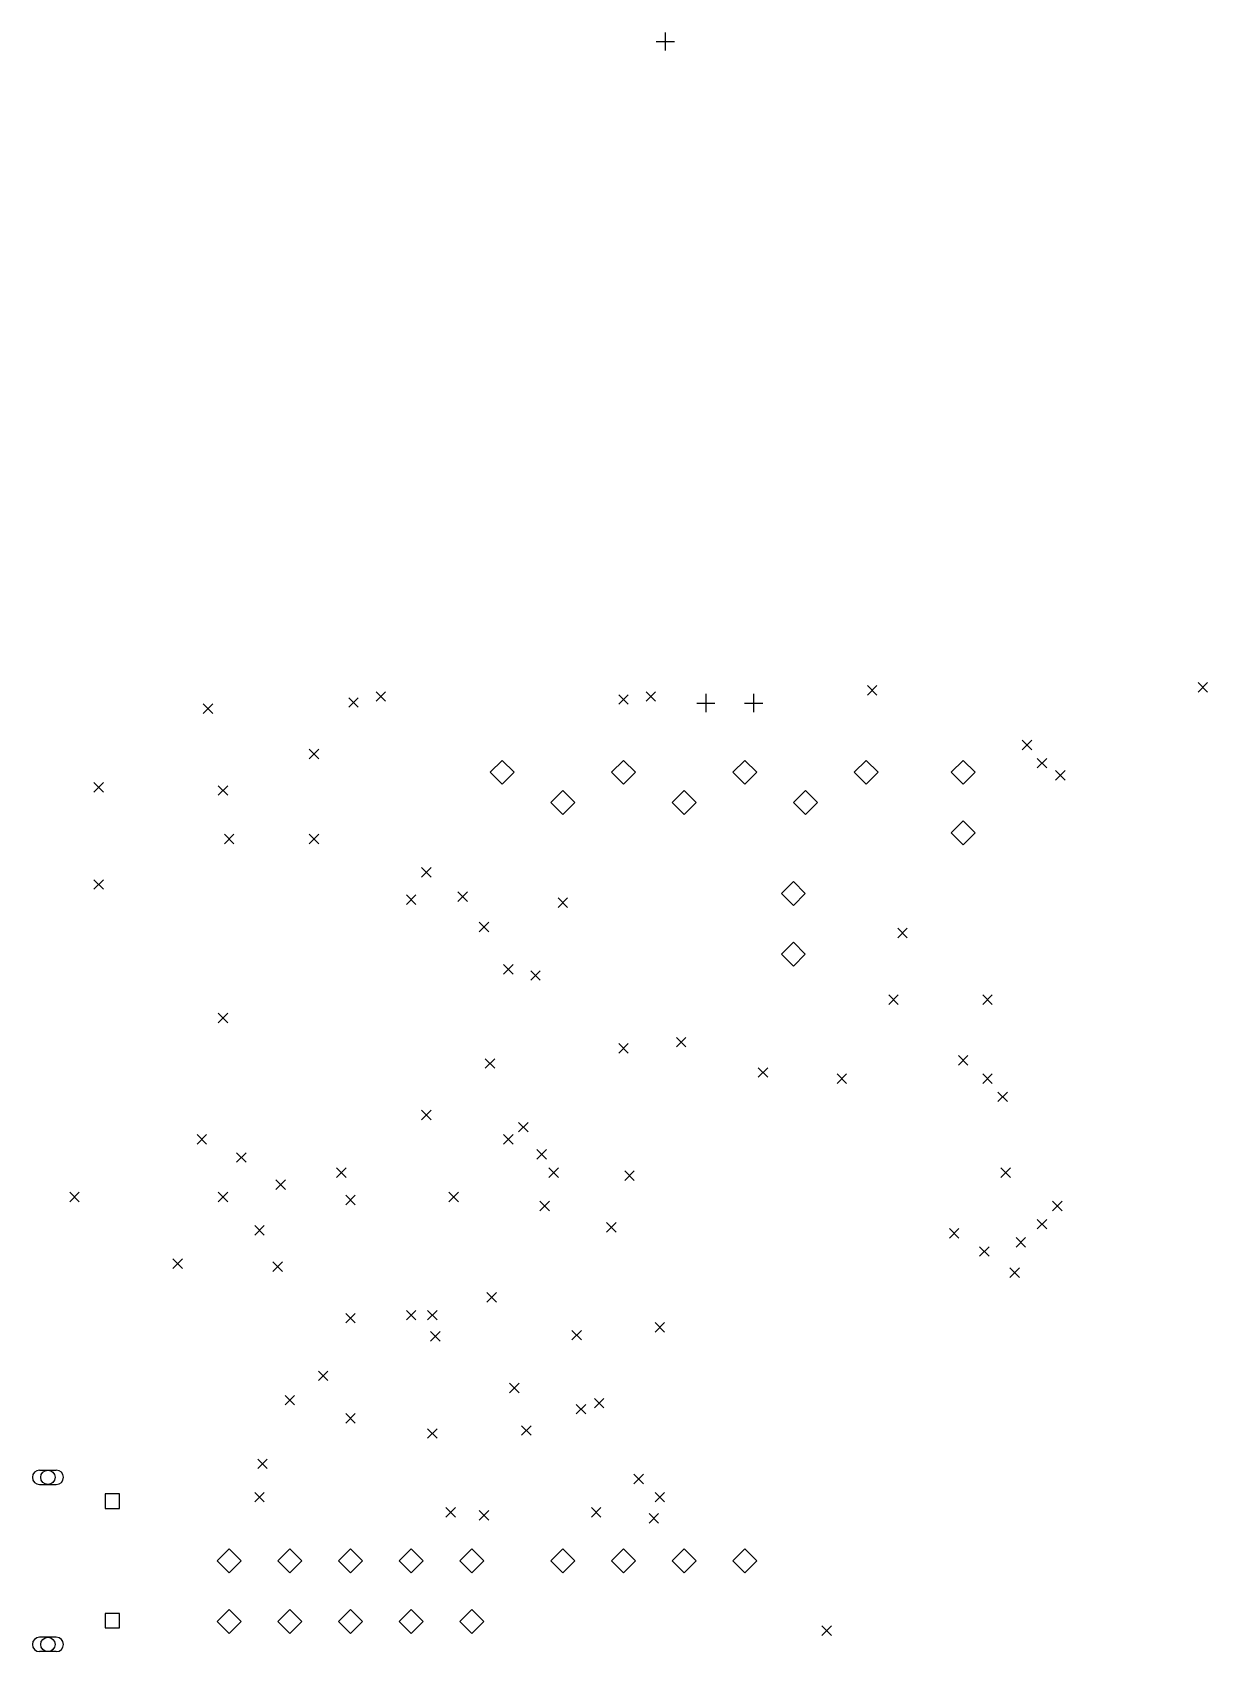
# Model space of a CAD drawing. Extents: x -1 to 215, y -141 to -2.
# Drawn here: x 165.8 to 215, y -141 to -73.2 of the extents above; entities that cross this region are included whole.
import ezdxf

# ---------------------------------------------------------------- set-up
doc = ezdxf.new("R2010")
doc.units = 0
doc.header["$MEASUREMENT"] = 0
doc.layers.add('BLACK', color=7, linetype='CONTINUOUS')

msp = doc.modelspace()

# ---------------------------------------------------------------- linework, layer by layer
at = {"layer": 'Black'}
for p, q in [((192.248, -73.159), (192.248, -73.921)), ((191.867, -73.54), (192.629, -73.54)), ((178.997, -101.019), (179.397, -101.419)), ((179.397, -101.019), (178.997, -101.419)), ((180.14, -100.765), (180.54, -101.165)), ((180.54, -100.765), (180.14, -101.165)), ((190.3, -100.892), (190.7, -101.292)), ((190.7, -100.892), (190.3, -101.292)), ((191.443, -100.765), (191.843, -101.165)), ((191.843, -100.765), (191.443, -101.165)), ((193.948, -100.859), (193.948, -101.621)), ((195.948, -100.859), (195.948, -101.621)), ((200.714, -100.511), (201.114, -100.911)), ((201.114, -100.511), (200.714, -100.911)), ((214.557, -100.384), (214.957, -100.784)), ((214.957, -100.384), (214.557, -100.784)), ((172.901, -101.273), (173.301, -101.673)), ((173.301, -101.273), (172.901, -101.673)), ((193.567, -101.24), (194.329, -101.24)), ((195.567, -101.24), (196.329, -101.24)), ((207.191, -102.797), (207.591, -103.197)), ((207.591, -102.797), (207.191, -103.197)), ((177.346, -103.178), (177.746, -103.578)), ((177.746, -103.178), (177.346, -103.578)), ((185.42, -103.64), (184.92, -104.14)), ((185.92, -104.14), (185.42, -103.64)), ((190.5, -103.64), (190, -104.14)), ((191, -104.14), (190.5, -103.64)), ((195.58, -103.64), (195.08, -104.14)), ((196.08, -104.14), (195.58, -103.64)), ((200.66, -103.64), (200.16, -104.14)), ((201.16, -104.14), (200.66, -103.64)), ((204.724, -103.64), (204.224, -104.14)), ((205.224, -104.14), (204.724, -103.64)), ((207.826, -103.559), (208.226, -103.959)), ((208.226, -103.559), (207.826, -103.959)), ((184.92, -104.14), (185.42, -104.64)), ((185.42, -104.64), (185.92, -104.14)), ((190, -104.14), (190.5, -104.64)), ((190.5, -104.64), (191, -104.14)), ((195.08, -104.14), (195.58, -104.64)), ((195.58, -104.64), (196.08, -104.14)), ((200.16, -104.14), (200.66, -104.64)), ((200.66, -104.64), (201.16, -104.14)), ((204.224, -104.14), (204.724, -104.64)), ((204.724, -104.64), (205.224, -104.14)), ((208.588, -104.067), (208.988, -104.467)), ((208.988, -104.067), (208.588, -104.467)), ((168.329, -104.575), (168.729, -104.975)), ((168.729, -104.575), (168.329, -104.975)), ((173.536, -104.702), (173.936, -105.102)), ((173.936, -104.702), (173.536, -105.102)), ((187.96, -104.91), (187.46, -105.41)), ((188.46, -105.41), (187.96, -104.91)), ((193.04, -104.91), (192.54, -105.41)), ((193.54, -105.41), (193.04, -104.91)), ((198.12, -104.91), (197.62, -105.41)), ((198.62, -105.41), (198.12, -104.91)), ((187.46, -105.41), (187.96, -105.91)), ((187.96, -105.91), (188.46, -105.41)), ((192.54, -105.41), (193.04, -105.91)), ((193.04, -105.91), (193.54, -105.41)), ((197.62, -105.41), (198.12, -105.91)), ((198.12, -105.91), (198.62, -105.41)), ((204.724, -106.18), (204.224, -106.68)), ((205.224, -106.68), (204.724, -106.18)), ((173.79, -106.734), (174.19, -107.134)), ((174.19, -106.734), (173.79, -107.134)), ((177.346, -106.734), (177.746, -107.134)), ((177.746, -106.734), (177.346, -107.134)), ((204.224, -106.68), (204.724, -107.18)), ((204.724, -107.18), (205.224, -106.68)), ((182.045, -108.131), (182.445, -108.531)), ((182.445, -108.131), (182.045, -108.531)), ((168.329, -108.639), (168.729, -109.039)), ((168.729, -108.639), (168.329, -109.039)), ((183.569, -109.147), (183.969, -109.547)), ((183.969, -109.147), (183.569, -109.547)), ((197.612, -108.72), (197.112, -109.22)), ((198.112, -109.22), (197.612, -108.72)), ((181.41, -109.274), (181.81, -109.674)), ((181.81, -109.274), (181.41, -109.674)), ((187.76, -109.401), (188.16, -109.801)), ((188.16, -109.401), (187.76, -109.801)), ((197.112, -109.22), (197.612, -109.72)), ((197.612, -109.72), (198.112, -109.22)), ((184.458, -110.417), (184.858, -110.817)), ((184.858, -110.417), (184.458, -110.817)), ((201.984, -110.671), (202.384, -111.071)), ((202.384, -110.671), (201.984, -111.071)), ((197.612, -111.26), (197.112, -111.76)), ((197.112, -111.76), (197.612, -112.26)), ((198.112, -111.76), (197.612, -111.26)), ((197.612, -112.26), (198.112, -111.76)), ((185.474, -112.195), (185.874, -112.595)), ((185.874, -112.195), (185.474, -112.595)), ((186.617, -112.449), (187.017, -112.849)), ((187.017, -112.449), (186.617, -112.849)), ((201.603, -113.465), (202.003, -113.865)), ((202.003, -113.465), (201.603, -113.865)), ((205.54, -113.465), (205.94, -113.865)), ((205.94, -113.465), (205.54, -113.865)), ((173.536, -114.227), (173.936, -114.627)), ((173.936, -114.227), (173.536, -114.627)), ((192.713, -115.243), (193.113, -115.643)), ((193.113, -115.243), (192.713, -115.643)), ((190.3, -115.497), (190.7, -115.897)), ((190.7, -115.497), (190.3, -115.897)), ((184.712, -116.132), (185.112, -116.532)), ((185.112, -116.132), (184.712, -116.532)), ((196.142, -116.513), (196.542, -116.913)), ((196.542, -116.513), (196.142, -116.913)), ((204.524, -116.005), (204.924, -116.405)), ((204.924, -116.005), (204.524, -116.405)), ((199.444, -116.767), (199.844, -117.167)), ((199.844, -116.767), (199.444, -117.167)), ((205.54, -116.767), (205.94, -117.167)), ((205.94, -116.767), (205.54, -117.167)), ((206.175, -117.529), (206.575, -117.929)), ((206.575, -117.529), (206.175, -117.929)), ((182.045, -118.291), (182.445, -118.691)), ((182.445, -118.291), (182.045, -118.691)), ((172.647, -119.307), (173.047, -119.707)), ((173.047, -119.307), (172.647, -119.707)), ((185.474, -119.307), (185.874, -119.707)), ((185.874, -119.307), (185.474, -119.707)), ((186.109, -118.799), (186.509, -119.199)), ((186.509, -118.799), (186.109, -119.199)), ((186.871, -119.942), (187.271, -120.342)), ((187.271, -119.942), (186.871, -120.342)), ((174.298, -120.069), (174.698, -120.469)), ((174.698, -120.069), (174.298, -120.469)), ((175.949, -121.212), (176.349, -121.612)), ((176.349, -121.212), (175.949, -121.612)), ((178.489, -120.704), (178.889, -121.104)), ((178.889, -120.704), (178.489, -121.104)), ((187.379, -120.704), (187.779, -121.104)), ((187.779, -120.704), (187.379, -121.104)), ((190.554, -120.831), (190.954, -121.231)), ((190.954, -120.831), (190.554, -121.231)), ((206.302, -120.704), (206.702, -121.104)), ((206.702, -120.704), (206.302, -121.104)), ((167.313, -121.72), (167.713, -122.12)), ((167.713, -121.72), (167.313, -122.12)), ((173.536, -121.72), (173.936, -122.12)), ((173.936, -121.72), (173.536, -122.12)), ((178.87, -121.847), (179.27, -122.247)), ((179.27, -121.847), (178.87, -122.247)), ((183.188, -121.72), (183.588, -122.12)), ((183.588, -121.72), (183.188, -122.12)), ((186.998, -122.101), (187.398, -122.501)), ((187.398, -122.101), (186.998, -122.501)), ((208.461, -122.101), (208.861, -122.501)), ((208.861, -122.101), (208.461, -122.501)), ((175.06, -123.117), (175.46, -123.517)), ((175.46, -123.117), (175.06, -123.517)), ((189.792, -122.99), (190.192, -123.39)), ((190.192, -122.99), (189.792, -123.39)), ((204.143, -123.244), (204.543, -123.644)), ((204.543, -123.244), (204.143, -123.644)), ((207.826, -122.863), (208.226, -123.263)), ((208.226, -122.863), (207.826, -123.263)), ((205.413, -124.006), (205.813, -124.406)), ((205.813, -124.006), (205.413, -124.406)), ((206.937, -123.625), (207.337, -124.025)), ((207.337, -123.625), (206.937, -124.025)), ((171.631, -124.514), (172.031, -124.914)), ((172.031, -124.514), (171.631, -124.914)), ((175.822, -124.641), (176.222, -125.041)), ((176.222, -124.641), (175.822, -125.041)), ((206.683, -124.895), (207.083, -125.295)), ((207.083, -124.895), (206.683, -125.295)), ((184.779, -125.924), (185.179, -126.324)), ((185.179, -125.924), (184.779, -126.324)), ((181.41, -126.673), (181.81, -127.073)), ((181.81, -126.673), (181.41, -127.073)), ((182.299, -126.673), (182.699, -127.073)), ((182.699, -126.673), (182.299, -127.073)), ((178.87, -126.8), (179.27, -127.2)), ((179.27, -126.8), (178.87, -127.2)), ((191.824, -127.181), (192.224, -127.581)), ((192.224, -127.181), (191.824, -127.581)), ((182.426, -127.562), (182.826, -127.962)), ((182.826, -127.562), (182.426, -127.962)), ((188.338, -127.511), (188.738, -127.911)), ((188.738, -127.511), (188.338, -127.911)), ((177.727, -129.213), (178.127, -129.613)), ((178.127, -129.213), (177.727, -129.613)), ((185.728, -129.721), (186.128, -130.121)), ((186.128, -129.721), (185.728, -130.121)), ((176.33, -130.229), (176.73, -130.629)), ((176.73, -130.229), (176.33, -130.629)), ((188.522, -130.61), (188.922, -131.01)), ((188.922, -130.61), (188.522, -131.01)), ((189.284, -130.356), (189.684, -130.756)), ((189.684, -130.356), (189.284, -130.756)), ((178.87, -130.991), (179.27, -131.391)), ((179.27, -130.991), (178.87, -131.391)), ((186.236, -131.499), (186.636, -131.899)), ((186.636, -131.499), (186.236, -131.899)), ((182.299, -131.626), (182.699, -132.026)), ((182.699, -131.626), (182.299, -132.026)), ((166.051, -133.36), (166.751, -133.36)), ((175.187, -132.896), (175.587, -133.296)), ((175.587, -132.896), (175.187, -133.296)), ((190.935, -133.531), (191.335, -133.931)), ((191.335, -133.531), (190.935, -133.931)), ((166.051, -133.96), (166.751, -133.96)), ((169.402, -134.359), (168.8, -134.359)), ((168.8, -134.359), (168.8, -134.961)), ((169.402, -134.961), (169.402, -134.359)), ((175.06, -134.293), (175.46, -134.693)), ((175.46, -134.293), (175.06, -134.693)), ((191.824, -134.293), (192.224, -134.693)), ((192.224, -134.293), (191.824, -134.693)), ((168.8, -134.961), (169.402, -134.961)), ((183.061, -134.928), (183.461, -135.328)), ((183.461, -134.928), (183.061, -135.328)), ((184.458, -135.055), (184.858, -135.455)), ((184.858, -135.055), (184.458, -135.455)), ((189.157, -134.928), (189.557, -135.328)), ((189.557, -134.928), (189.157, -135.328)), ((191.57, -135.182), (191.97, -135.582)), ((191.97, -135.182), (191.57, -135.582)), ((173.99, -136.66), (173.49, -137.16)), ((174.49, -137.16), (173.99, -136.66)), ((176.53, -136.66), (176.03, -137.16)), ((177.03, -137.16), (176.53, -136.66)), ((179.07, -136.66), (178.57, -137.16)), ((179.57, -137.16), (179.07, -136.66)), ((181.61, -136.66), (181.11, -137.16)), ((182.11, -137.16), (181.61, -136.66)), ((184.15, -136.66), (183.65, -137.16)), ((184.65, -137.16), (184.15, -136.66)), ((187.96, -136.66), (187.46, -137.16)), ((188.46, -137.16), (187.96, -136.66)), ((190.5, -136.66), (190, -137.16)), ((191, -137.16), (190.5, -136.66)), ((193.04, -136.66), (192.54, -137.16)), ((193.54, -137.16), (193.04, -136.66)), ((195.58, -136.66), (195.08, -137.16)), ((196.08, -137.16), (195.58, -136.66)), ((173.49, -137.16), (173.99, -137.66)), ((173.99, -137.66), (174.49, -137.16)), ((176.03, -137.16), (176.53, -137.66)), ((176.53, -137.66), (177.03, -137.16)), ((178.57, -137.16), (179.07, -137.66)), ((179.07, -137.66), (179.57, -137.16)), ((181.11, -137.16), (181.61, -137.66)), ((181.61, -137.66), (182.11, -137.16)), ((183.65, -137.16), (184.15, -137.66)), ((184.15, -137.66), (184.65, -137.16)), ((187.46, -137.16), (187.96, -137.66)), ((187.96, -137.66), (188.46, -137.16)), ((190, -137.16), (190.5, -137.66)), ((190.5, -137.66), (191, -137.16)), ((192.54, -137.16), (193.04, -137.66)), ((193.04, -137.66), (193.54, -137.16)), ((195.08, -137.16), (195.58, -137.66)), ((195.58, -137.66), (196.08, -137.16)), ((169.402, -139.359), (168.8, -139.359)), ((168.8, -139.359), (168.8, -139.961)), ((169.402, -139.961), (169.402, -139.359)), ((173.99, -139.2), (173.49, -139.7)), ((174.49, -139.7), (173.99, -139.2)), ((176.53, -139.2), (176.03, -139.7)), ((177.03, -139.7), (176.53, -139.2)), ((179.07, -139.2), (178.57, -139.7)), ((179.57, -139.7), (179.07, -139.2)), ((181.61, -139.2), (181.11, -139.7)), ((182.11, -139.7), (181.61, -139.2)), ((184.15, -139.2), (183.65, -139.7)), ((184.65, -139.7), (184.15, -139.2)), ((168.8, -139.961), (169.402, -139.961)), ((173.49, -139.7), (173.99, -140.2)), ((173.99, -140.2), (174.49, -139.7)), ((176.03, -139.7), (176.53, -140.2)), ((176.53, -140.2), (177.03, -139.7)), ((178.57, -139.7), (179.07, -140.2)), ((179.07, -140.2), (179.57, -139.7)), ((181.11, -139.7), (181.61, -140.2)), ((181.61, -140.2), (182.11, -139.7)), ((183.65, -139.7), (184.15, -140.2)), ((184.15, -140.2), (184.65, -139.7)), ((198.809, -139.881), (199.209, -140.281)), ((199.209, -139.881), (198.809, -140.281)), ((166.751, -140.36), (166.051, -140.36)), ((166.751, -140.96), (166.051, -140.96))]:
    msp.add_line(p, q, dxfattribs=at)
for centre in [(166.401, -133.66), (166.401, -140.66)]:
    msp.add_circle(centre, 0.3, dxfattribs=at)
for centre, start, end in [((166.051, -133.66), 90, 270), ((166.751, -133.66), 270, 450), ((166.051, -140.66), 450, 630), ((166.751, -140.66), 270, 450)]:
    msp.add_arc(centre, 0.3, start, end, dxfattribs=at)

doc.saveas('drawing.dxf')
